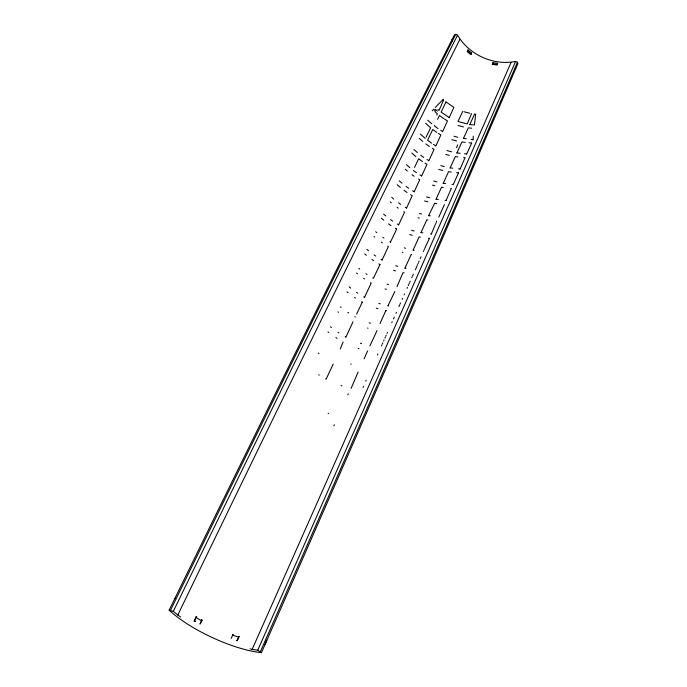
<?xml version="1.0" encoding="UTF-8"?>
<svg xmlns="http://www.w3.org/2000/svg" width="687" height="687" viewBox="0 0 687 687"><rect width="100%" height="100%" fill="white"/><g stroke="black" fill="none" stroke-linecap="round" stroke-linejoin="round"><path stroke-width="1.03" d="M473.24 136.155L473.094 139.856M474.528 114.171A1.769 1.185 -6.7 0 0 475.687 114.154L474.477 124.931L469.599 124.648M194.378 620.722L194.163 621.357L196.276 616.728L194.378 620.722L195.039 621.117M200.364 623.839L201.901 620.086M471.462 52.865L467.984 49.962L467.521 51.078L471.145 54.153L471.634 53.002L470.853 54.625M515.748 68.606L517.861 63.676L517.448 62.277L515.585 61.435C493.275 65.858 469.041 54.788 457.568 35.192L455.704 34.35L454.399 34.977L451.969 39.76A2761.113 39.468 -64.7 0 0 174.936 598.3L169.139 610.159A67.472 20.017 25 0 0 261.446 652.65L266.754 640.559A2765.029 20.146 -65.9 0 0 515.748 68.606L514.572 68.769M264.993 644.569L266.754 640.559L266.101 640.224M471.694 143.016L466.653 154.034M393.462 318.905L394.286 317.05M395.927 313.341L396.442 312.422M398.924 306.608L399.731 304.779M400.135 303.869L400.538 302.958M402.153 299.334L402.556 298.433M404.154 294.835L404.549 293.942M407.451 287.406L407.108 288.394M408.233 285.629L408.628 284.744M409.023 283.868L409.409 282.984M409.804 282.108L410.191 281.223M411.745 277.728L412.131 276.852M412.518 275.985L413.385 274.242M415.446 269.828L416.863 266.195M417.241 265.337L417.619 264.486M418.005 263.628L418.383 262.778M418.761 261.927L419.139 261.077M420.264 258.535L421.011 256.844M423.372 251.528L423.742 250.695M424.111 249.862L424.48 249.029M424.849 248.196L429.418 238.329M431.256 234.173L434.725 225.937M435.077 225.138L435.429 224.34M435.781 223.541L436.133 222.751M436.485 221.953L436.528 221.128M438.804 217.144L444.386 204.546M446.061 200.544L449.358 192.892M449.693 192.145L451.35 188.41L450.887 188.375M453.197 184.64L458.521 172.815M460.058 169.139L465.047 157.658L463.613 157.546M363.019 387.382L363.475 386.36M365.742 381.251L366.197 380.237M377.455 354.921L377.884 353.942M381.5 345.827L381.929 344.857M382.358 343.886L382.788 342.925M383.647 340.992L384.067 340.031M384.926 338.116L385.347 337.154M385.776 336.201L386.197 335.247M387.047 333.341L387.468 332.388M391.796 322.641L392.217 321.705M493.292 62.715L497.663 63.384L496.924 65.033L492.502 64.355M333.848 425.785L334.329 424.712M347.828 394.819L348.3 393.788M358.107 372.071L351.117 388.378M364.093 358.82L367.605 350.954M379.988 323.611L385.819 310.61M387.975 305.844L394.879 291.417M404.918 268.205L411.195 254.482L411.668 254.576M413.127 250.111L419.139 236.878L420.401 237.109M420.933 232.713L426.842 219.806L427.932 219.995M428.576 215.77L434.622 203.3M435.996 199.342L441.543 187.199L442.316 187.328M443.175 183.412L448.559 171.638L451.29 172.051M450.062 168.057L455.352 156.567L457.911 156.945M456.812 153.098L461.939 141.96L465.211 142.415M463.339 138.611L468.311 127.816L471.668 128.211M469.874 124.356L474.554 114.128M236.989 641.074L238.939 636.385M239.102 636.437L237.281 640.464L236.672 640.267M456.494 147.602L457.731 144.88M233.091 634.419L231.15 638.403M492.244 64.303L492.991 62.663L492.467 63.797L497.156 64.484L497.663 63.384M232.816 634.324L232.464 635.089L238.75 637.175M396.682 229.063L390.448 242.176M398.606 224.958L404.583 212.111L403.819 211.69M406.506 208.161L412.252 195.683L410.577 194.713M333.195 364.076L326.119 379.172L325.638 378.915M340.28 348.962L343.148 341.997M345.879 337.145L352.981 321.868M356.622 314.096L362.281 302.168M364.505 297.437L371.195 283.035L370.594 282.709M380.023 264.512L373.402 278.347L372.646 277.934M382.075 260.15L388.361 246.487L387.777 246.161M202.021 620.155L199.865 623.985M444.626 119.177L447.486 120.903L442.574 131.689M449.135 117.778L453.892 107.327L445.932 101.925M424.97 163.154L427.005 164.348L421.603 176.078M428.808 160.775L434.047 149.405L432.303 148.383M435.807 146.056L440.874 134.927L438.366 133.433M414.167 191.871L419.74 179.771L418.495 179.058M414.536 167.405L418.658 158.809L422.453 161.548M445.992 101.968L441.123 112.084L449.109 117.477M434.768 125.283L434.45 125.944L438.005 128.546M437.61 119.392L439.474 115.502L443.871 118.688M436.76 115.09L437.387 113.802L434.862 111.534M426.077 137.177L430.629 127.765L425.579 123.248M467.984 49.962L467.194 51.585L470.681 54.496M437.988 109.491L439.036 110.384L443.622 100.001A1.211 0.764 53.3 0 1 443.209 99.357L435.206 107.481M432.252 110.805L433.248 109.8M369.889 345.887L377.043 330.541M169.139 610.159L173.304 611.396L180.595 617.063M471.454 142.982L469.075 142.81M466.602 153.94L464.515 153.776M459.955 168.959L458.598 168.847M458.263 172.789L456.597 172.652M452.484 184.408L452.029 184.365M446.009 200.458L445.09 200.372M431.153 233.975L430.68 233.932M429.229 238.312L428.602 238.252M460.17 153.321L457.018 152.875M466.327 138.783L463.553 138.388M452.707 168.195L450.277 167.826M471.222 139.418L472.836 139.719M445.614 183.627L443.321 183.266M438.306 199.539L436.142 199.187M436.631 203.627L434.931 203.352M443.235 187.474L442.617 187.371M261.446 652.65L257.737 650.263L252.146 649.378A2753.101 14.358 -65.8 0 0 511.059 62.414M430.294 215.881L428.731 215.615M422.823 232.867L421.088 232.558M414.158 250.214L413.196 250.034M471.574 113.638L467.229 123.909L457.946 121.479L462.798 111.346M406.034 268.239L405.072 268.05M404.128 272.859L403.003 272.636L397.017 286.685M388.705 305.895L388.052 305.758M386.506 310.773L385.845 310.636M469.977 113.321L464.077 111.766M463.467 126.923L458.074 125.498M456.589 140.938L451.883 139.676M451.634 151.827L447.031 150.582M457.774 137.271L453.961 136.249M449.358 155.365L445.786 154.395M442.797 170.47L438.735 169.363M444.231 166.597L440.779 165.653M436.906 181.918L433.712 181.025M429.65 197.796L426.584 196.937M427.803 201.841L424.575 200.93M434.811 185.756L432.527 185.129M251.88 649.309L251.313 649.155M250.454 648.923L249.956 648.794M421.552 214.018L419.534 213.434M414.149 230.995L411.633 230.265M412.183 235.298L409.667 234.568M419.336 218.105L418.091 217.745M405.553 248.239L404.282 247.87M397.67 266.29L395.738 265.714M395.575 270.867L393.642 270.292M402.891 252.49L402.256 252.301M388.559 284.616L387.099 284.169M386.403 289.33L385.098 288.926M380.16 303.783L378.846 303.388M377.936 308.643L376.296 308.137M370.508 323.242L369.185 322.821M361.585 343.594L360.409 343.225M368.052 328.197L367.554 328.043M359.052 348.704L358.219 348.438M341.877 385.836L341.018 385.553M351.194 364.187L350.688 364.024M328.661 413.411L328.137 413.231M174.936 598.3L175.623 598.592M345.87 337.034L345.243 336.699M364.488 297.325L363.732 296.904M362.221 302.16L361.611 301.825M354.853 316.63L355.334 316.999M382.049 259.935L381.01 259.351M379.911 264.486L378.872 263.902M390.439 242.073L389.855 241.747M398.58 224.743L397.292 224.014M396.571 229.029L395.274 228.29M406.481 207.946L405.347 207.302M414.141 191.656L412.612 190.771M428.782 160.569L427.022 159.539M421.578 175.872L419.929 174.91M435.773 145.747L433.506 144.399M442.54 131.38L440.693 130.298M201.866 620.069L201.325 619.751M196.01 617.501L201.738 620.945M195.726 621.537L195.142 621.185M196.826 617.063L196.302 616.746M319.249 375.145L318.648 374.75M337.051 338.373L335.874 337.6M338.897 332.869L338.021 332.285M348.73 312.937L347.862 312.362M355.419 298.046L354.569 297.471M436.82 132.428L432.75 129.482L427.572 140.26L431.556 143.145M366.995 274.457L365.879 273.692M357.712 293.22L356.579 292.447M390.946 225.585L388.533 223.902M382.393 242.829L381.294 242.082M375.729 256.071L374.089 254.929M373.573 260.613L371.916 259.471M364.488 278.948L363.646 278.381M407.048 192.472L403.93 190.247M392.706 221.128L390.577 219.625M429.306 146.451L425.82 143.909M416.459 172.695L413.394 170.488M408.696 188.281L406.103 186.426M400.693 204.357L398.589 202.863M383.939 238.054L382.857 237.298M423.733 157.426L420.719 155.236M414.089 176.233L412.037 174.756M398.185 208.127L397.129 207.388M318.931 353.504L318.382 353.084M331.409 327.519L330.464 326.78M328.678 332.431L328 331.898M341.078 307.415L340.409 306.891M338.554 312.284L338.013 311.864M350.722 288.119L349.151 286.865M348.008 292.628L346.952 291.786M357.446 273.769L356.544 273.04M359.705 269.089L358.794 268.359M366.36 255.272L364.711 253.915M368.55 250.729L366.901 249.372M383.784 220.235L381.448 218.26M385.845 215.967L383.629 214.104M374.758 237.118L374.011 236.5M400.315 187.405L397.206 184.743M376.759 232.618L375.763 231.785M415.875 156.584L411.822 153.029M425.184 138.345L420.418 134.111M402.007 183.197L399.276 180.836M393.677 199.015L391.753 197.367M409.847 167.662L406.464 164.708M391.315 202.845L390.225 201.918M417.335 152.523L413.883 149.483M431.754 123.746L427.7 120.208M422.72 141.402L419.302 138.37M407.374 171.046L405.261 169.208M459.861 39.253L459.904 39.305A2749.958 33.62 -64.8 0 0 177.735 615.123M452.458 40.499L451.969 39.76A44.38 34.127 25 0 0 452.51 41.083M515.585 61.435A2772.62 17.613 -65.9 0 1 257.737 650.263M517.448 62.277A2772.758 19.365 -65.9 0 1 260.45 651.516M173.304 611.396A2769.014 36.995 -64.8 0 1 457.568 35.192M170.599 610.15A2768.919 38.747 -64.7 0 1 455.704 34.35M435.326 110.839A20.919 15.595 61.9 0 1 433.815 109.164M435.335 109.396A13.345 4.972 46.8 0 1 437.464 111.165"/></g></svg>
